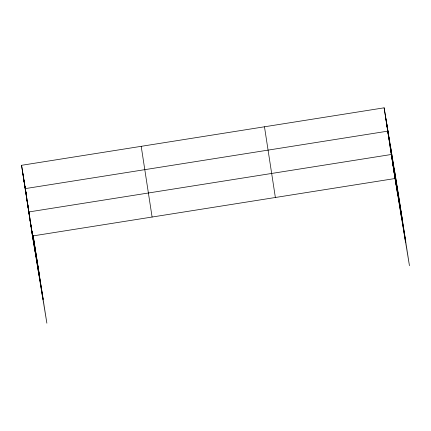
<?xml version="1.0" encoding="UTF-8"?>
<svg xmlns="http://www.w3.org/2000/svg" width="431" height="431" viewBox="0 0 431 431"><rect width="100%" height="100%" fill="white"/><g stroke="black" fill="none" stroke-linecap="round" stroke-linejoin="round"><path stroke-width="0.65" d="M33.16 235.423L46.877 323.18L32.449 235.999L21.55 165.299L384.123 107.82L398.551 195.001L409.45 265.701L395.017 178.526L384.123 107.82M32.449 235.999L395.017 178.526M385.319 115.6L387.905 131.218M386.521 123.374L389.101 138.992M402.15 218.328L387.717 131.153L25.143 188.633L28.71 210.15M390.114 146.707L392.7 162.325M405.743 241.662L391.316 154.487L28.742 211.966L31.221 226.927L30.127 219.805M392.549 162.498L395.135 178.116M393.783 170.509L396.369 186.127M21.55 165.299L24.351 182.227M24.567 183.541L24.788 184.851M25.003 186.165L25.219 187.474M25.44 188.789L25.655 190.098M25.871 191.412L26.092 192.722M22.746 173.079L25.224 188.045L24.933 186.1M23.947 180.853L26.533 196.471L26.232 194.526M29.362 214.088L29.577 215.398M32.982 235.972L39.577 275.808M26.345 196.407L29.529 215.915L27.541 204.186M31.652 229.551L31.436 228.236L35.035 251.618M31.872 230.86L32.088 232.174M32.303 233.483L32.524 234.798M32.632 235.45L43.175 299.141M29.976 219.977L32.562 235.595M31.21 227.988L33.796 243.607M394.645 171.382L405.539 242.087M390.615 147.052L401.514 217.757M386.704 123.438L397.603 194.139M264.472 126.789L275.371 197.49M141.201 146.33L152.095 217.035M33.074 235.342L42.971 299.561M32.837 235.638L38.941 275.231M24.136 180.918L24.335 182.211M24.535 183.509L24.734 184.807M25.332 188.692L26.032 193.233M26.63 197.118L26.932 199.063M27.131 200.361L27.331 201.654M27.53 202.953L28.629 210.08M29.911 218.501L29.696 217.202L29.928 218.506"/></g></svg>
